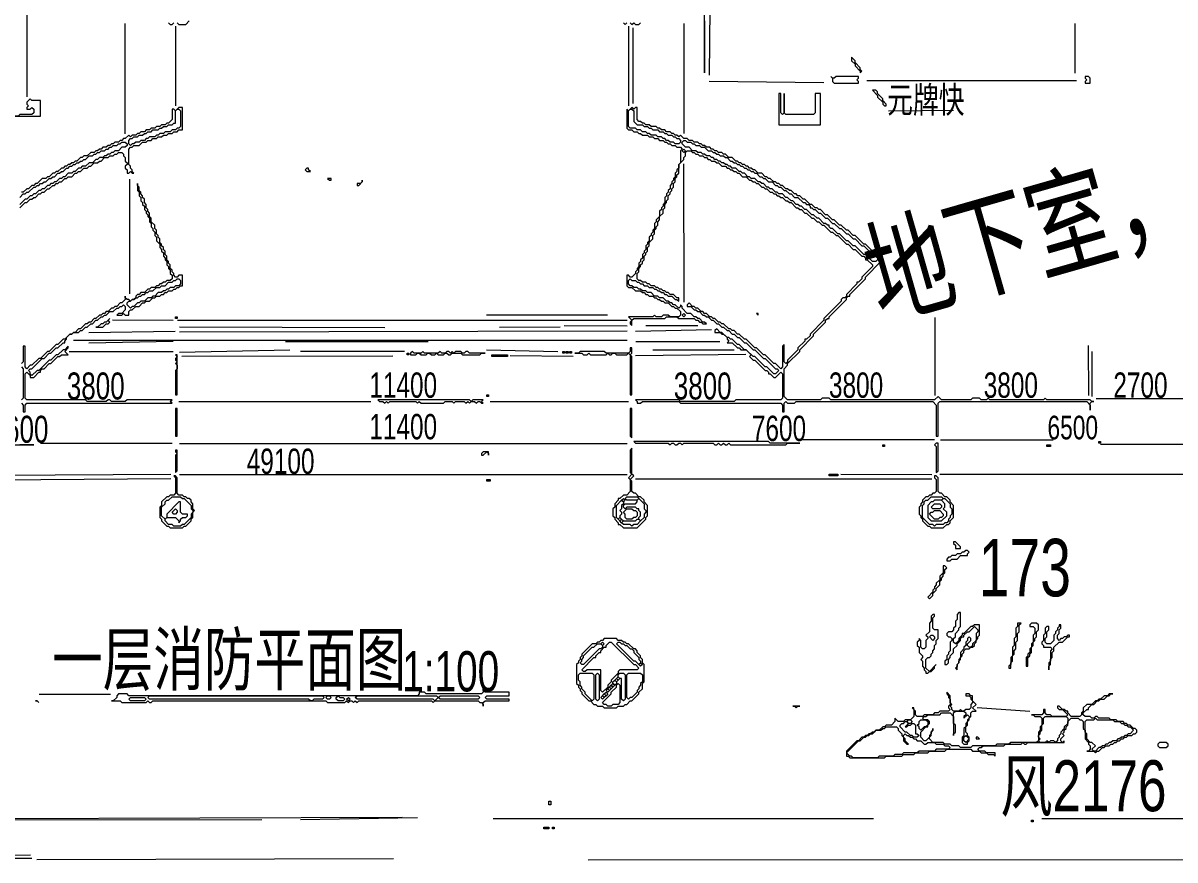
# Model space of a CAD drawing. Extents: x 10 to 1972, y 10 to 1392.
# Drawn here: x 749 to 1415, y 14 to 498 of the extents above; entities that cross this region are included whole.
import ezdxf

# ---------------------------------------------------------------- set-up
doc = ezdxf.new("R2010")
doc.units = 0
for name, color, linetype, lineweight in [('OCR_TEXT', 6, 'Continuous', 0), ('TRACE_CURVE', 6, 'Continuous', 0), ('TRACE_STRAIGHT', 5, 'Continuous', 0), ('TRACE_TEXT_SYMBOL', 6, 'Continuous', 0)]:
    doc.layers.add(name, color=color, linetype=linetype, lineweight=lineweight)
doc.styles.add('wqy-unicode', font='wqy-unicode.lff')

msp = doc.modelspace()

# ---------------------------------------------------------------- linework, layer by layer
at = {"layer": 'TRACE_CURVE', "color": 6}
for points in [[(839, 449), (837, 447), (836, 448), (835, 448), (835, 442), (833, 440), (832, 440), (831, 439), (829, 439), (828, 438), (826, 438), (825, 437), (823, 437), (822, 436), (820, 436), (819, 435), (817, 435), (816, 434), (815, 434), (814, 433), (812, 433), (811, 432), (810, 433), (808, 431), (807, 431), (806, 430), (805, 430), (804, 429), (802, 429), (801, 428), (800, 428), (799, 427), (798, 427), (797, 426), (795, 426), (794, 425), (793, 425), (792, 424), (791, 424), (790, 423), (788, 423), (786, 421), (784, 421), (783, 420), (782, 420), (780, 418), (779, 418), (778, 417), (777, 417), (776, 416), (775, 416), (774, 415), (773, 415), (772, 414), (771, 414), (769, 412), (768, 412), (767, 411), (766, 411), (764, 409), (763, 409), (762, 408), (760, 408), (757, 405)], [(811, 426), (812, 426), (813, 427), (816, 427), (818, 429), (820, 429), (821, 430), (823, 430), (824, 431), (826, 431), (827, 432), (829, 432), (830, 433), (832, 433), (833, 434), (835, 434), (836, 435), (838, 435), (839, 436), (841, 436), (841, 449), (839, 449)], [(1101, 449), (1099, 447), (1098, 448), (1098, 437), (1099, 436), (1101, 436), (1102, 435), (1104, 435), (1105, 434), (1106, 434), (1107, 433), (1110, 433), (1111, 432), (1113, 432), (1114, 431), (1116, 431), (1117, 430), (1119, 430), (1120, 429), (1121, 429), (1122, 428), (1123, 428), (1124, 427), (1126, 427), (1127, 426), (1129, 426), (1130, 425), (1129, 424), (1129, 417), (1128, 416), (1128, 414), (1127, 413), (1127, 412), (1126, 411), (1126, 409), (1125, 408), (1125, 407), (1124, 406), (1124, 405), (1123, 404), (1123, 402), (1122, 401), (1122, 400), (1121, 399), (1121, 398), (1120, 397), (1120, 394), (1119, 393), (1119, 392), (1118, 391), (1118, 390), (1117, 389), (1117, 386), (1115, 384), (1115, 383), (1114, 382), (1114, 379), (1113, 378), (1113, 377), (1112, 376), (1112, 375), (1111, 374), (1111, 372), (1110, 371)], [(1126, 433), (1125, 434), (1124, 434), (1123, 435), (1121, 435), (1120, 436), (1118, 436), (1117, 437), (1116, 437), (1115, 438), (1112, 438), (1111, 439), (1109, 439), (1108, 440), (1107, 440), (1106, 441), (1105, 441), (1104, 442), (1104, 449), (1103, 449), (1102, 448), (1101, 449)], [(1208, 391), (1207, 391), (1205, 393), (1204, 393), (1201, 396), (1200, 396), (1198, 398), (1197, 398), (1196, 399), (1195, 399), (1193, 401), (1192, 401), (1191, 402), (1190, 402), (1188, 404), (1187, 404), (1186, 405), (1185, 405), (1184, 406), (1183, 406), (1181, 408), (1180, 408), (1179, 409), (1178, 409), (1176, 411), (1174, 411), (1172, 413), (1171, 413), (1170, 414), (1169, 414), (1168, 415), (1167, 415), (1166, 416), (1165, 416), (1164, 417), (1163, 417), (1162, 418), (1161, 418), (1159, 420), (1157, 420), (1155, 422), (1154, 422), (1153, 423), (1151, 423), (1150, 424), (1149, 424), (1148, 425), (1147, 425), (1146, 426), (1144, 426), (1143, 427), (1142, 427), (1141, 428), (1140, 428), (1139, 429), (1137, 429), (1136, 430), (1134, 430), (1133, 431), (1131, 431), (1129, 433), (1128, 432), (1127, 433), (1126, 433)], [(805, 428), (806, 429), (808, 429), (809, 428), (809, 427), (808, 426), (806, 426), (804, 424), (802, 424), (801, 423), (800, 423), (799, 422), (798, 422), (797, 421), (796, 421), (795, 420), (793, 420), (792, 419), (791, 419), (789, 417), (787, 417), (785, 415), (783, 415), (782, 414), (781, 414), (779, 412), (778, 412), (777, 411), (775, 411), (773, 409), (772, 409), (771, 408), (770, 408), (768, 406), (767, 406), (766, 405), (765, 405), (764, 404), (763, 404), (761, 402), (760, 402), (759, 401), (758, 401), (756, 399), (755, 399), (754, 398), (753, 398), (751, 396), (750, 396), (747, 393)], [(770, 411), (771, 412), (772, 412), (774, 414), (775, 414), (776, 415), (777, 415), (778, 416), (779, 416), (780, 417), (781, 417), (782, 418), (783, 418), (784, 419), (785, 419), (787, 421), (789, 421), (790, 422), (791, 422), (792, 423), (793, 423), (794, 424), (796, 424), (797, 425), (798, 425), (799, 426), (800, 426), (801, 427), (803, 427), (804, 428), (805, 428)], [(1130, 429), (1131, 430), (1132, 430), (1133, 429), (1135, 429), (1136, 428), (1137, 428), (1138, 427), (1140, 427), (1141, 426), (1143, 426), (1145, 424), (1147, 424), (1148, 423), (1149, 423), (1150, 422), (1151, 422), (1152, 421), (1154, 421), (1155, 420), (1156, 420), (1158, 418), (1159, 418), (1160, 417), (1161, 417), (1162, 416), (1163, 416), (1164, 415), (1165, 415), (1166, 414), (1167, 414), (1168, 413), (1169, 413), (1170, 412), (1171, 412), (1172, 411), (1173, 411), (1175, 409), (1176, 409), (1177, 408), (1178, 408), (1180, 406), (1182, 406), (1184, 404), (1185, 404), (1186, 403), (1187, 403), (1189, 401), (1190, 401), (1192, 399), (1193, 399), (1195, 397), (1197, 397), (1200, 394), (1201, 394), (1202, 393), (1203, 393), (1204, 392), (1204, 391), (1205, 391), (1206, 390), (1207, 390), (1209, 388), (1210, 388)], [(1168, 409), (1166, 411), (1165, 411), (1164, 412), (1163, 412), (1161, 414), (1159, 414), (1158, 415), (1157, 415), (1156, 416), (1155, 416), (1154, 417), (1153, 417), (1152, 418), (1151, 418), (1150, 419), (1149, 419), (1148, 420), (1147, 420), (1146, 421), (1144, 421), (1143, 422), (1142, 422), (1141, 423), (1139, 423), (1138, 424), (1136, 424), (1134, 426), (1132, 426), (1130, 428), (1130, 429)], [(747, 391), (750, 394), (751, 394), (753, 396), (754, 396), (755, 397), (756, 397), (758, 399), (759, 399), (760, 400), (761, 400), (763, 402), (764, 402), (766, 404), (767, 404), (768, 405), (769, 405), (770, 406), (771, 406), (773, 408), (774, 408), (775, 409), (777, 409), (779, 411), (780, 411), (781, 412), (782, 412), (784, 414), (786, 414), (787, 415), (788, 415), (790, 417), (792, 417), (793, 418), (794, 418), (796, 420), (798, 420), (799, 421), (801, 421), (802, 422), (803, 422), (804, 423), (806, 423), (807, 422), (807, 421), (808, 420), (808, 418), (809, 417), (809, 416), (808, 415), (808, 414), (809, 413), (809, 411), (810, 411), (811, 412), (812, 411), (813, 411), (812, 412), (812, 413), (811, 414), (811, 415), (810, 416), (810, 425), (811, 426)], [(1125, 405), (1126, 406), (1126, 408), (1127, 409), (1127, 410), (1128, 411), (1128, 416), (1131, 419), (1131, 420), (1132, 421), (1132, 423), (1133, 424), (1135, 424), (1136, 423), (1137, 423), (1138, 422), (1139, 422), (1140, 421), (1142, 421), (1143, 420), (1144, 420), (1145, 419), (1146, 419), (1147, 418), (1149, 418), (1150, 417), (1151, 417), (1153, 415), (1155, 415), (1156, 414), (1157, 414), (1158, 413), (1159, 413), (1160, 412), (1161, 412), (1162, 411), (1163, 411), (1165, 409), (1167, 409), (1169, 407), (1170, 407), (1171, 406), (1172, 406), (1173, 405), (1174, 405), (1176, 403), (1177, 403), (1178, 402), (1179, 402), (1181, 400), (1182, 400), (1183, 399), (1184, 399), (1185, 398), (1186, 398), (1187, 397), (1188, 397), (1190, 395), (1191, 395), (1192, 394), (1193, 394), (1196, 391), (1197, 391), (1198, 390)], [(747, 397), (749, 399), (750, 399), (751, 400), (752, 400), (755, 403), (756, 403), (757, 404), (758, 404), (759, 405), (760, 405), (761, 406), (762, 406), (764, 408), (765, 408), (766, 409), (767, 409), (769, 411), (770, 411)], [(1210, 388), (1213, 385), (1214, 385), (1217, 382), (1218, 382), (1221, 379), (1222, 379), (1225, 376), (1226, 376), (1229, 373), (1230, 373), (1234, 369), (1235, 369), (1240, 364), (1241, 364), (1243, 362), (1243, 361), (1242, 360), (1240, 360), (1236, 364), (1235, 364), (1230, 369), (1229, 369), (1226, 372), (1225, 372), (1221, 376), (1220, 376), (1217, 379), (1216, 379), (1215, 380), (1215, 381), (1214, 381), (1213, 382), (1212, 382), (1209, 385), (1208, 385), (1206, 387), (1205, 387), (1202, 390), (1201, 390), (1199, 392), (1198, 392), (1197, 393), (1196, 393), (1194, 395), (1193, 395), (1191, 397), (1190, 397), (1188, 399), (1186, 399), (1185, 400), (1184, 400), (1182, 402), (1181, 402), (1180, 403), (1179, 403), (1177, 405), (1176, 405), (1175, 406), (1174, 406), (1172, 408), (1170, 408), (1169, 409), (1168, 409)], [(757, 405), (756, 405), (755, 404), (754, 404), (752, 402), (751, 402), (749, 400), (748, 400)], [(832, 361), (832, 363), (831, 364), (831, 366), (830, 367), (830, 368), (829, 369), (829, 370), (828, 371), (828, 373), (827, 374), (827, 375), (826, 376), (826, 378), (825, 379), (825, 381), (823, 383), (823, 385), (822, 386), (822, 388), (821, 389), (821, 390), (820, 391), (820, 393), (819, 394), (819, 396), (818, 397), (818, 398), (817, 399), (817, 400), (816, 401), (816, 403), (815, 404), (815, 405), (815, 401), (816, 400), (816, 398), (817, 397), (817, 395), (818, 394), (818, 393), (819, 392), (819, 390), (820, 389), (820, 388), (821, 387), (821, 386), (822, 385), (822, 383), (823, 382), (823, 380), (824, 379), (824, 378), (825, 377), (825, 375), (826, 374), (826, 372), (828, 370), (828, 368), (829, 367), (829, 366), (830, 365), (830, 363), (831, 362)], [(1124, 340), (1126, 338), (1127, 338), (1128, 337), (1128, 339), (1127, 339), (1125, 341), (1123, 341), (1122, 342), (1121, 342), (1120, 343), (1119, 343), (1118, 344), (1117, 344), (1116, 345), (1115, 345), (1114, 346), (1112, 346), (1111, 347), (1110, 347), (1109, 348), (1107, 348), (1106, 349), (1105, 349), (1104, 350), (1104, 353), (1105, 354), (1105, 356), (1106, 357), (1106, 358), (1107, 359), (1107, 360), (1108, 361), (1108, 363), (1109, 364), (1109, 365), (1110, 366), (1110, 368), (1111, 369), (1111, 371), (1113, 373), (1113, 375), (1114, 376), (1114, 378), (1115, 379), (1115, 380), (1116, 381), (1116, 383), (1117, 384), (1117, 386), (1119, 388), (1119, 390), (1120, 391), (1120, 393), (1121, 394), (1121, 395), (1122, 396), (1122, 398), (1123, 399), (1123, 400), (1124, 401), (1124, 402), (1125, 403), (1125, 405)], [(1198, 390), (1199, 390), (1201, 388), (1202, 388), (1205, 385), (1206, 385), (1208, 383), (1209, 383), (1211, 381), (1212, 381), (1216, 377), (1217, 377), (1219, 375), (1220, 375), (1225, 370), (1226, 370), (1229, 367), (1230, 367), (1234, 363), (1235, 363), (1236, 362), (1236, 361), (1237, 361), (1240, 358), (1240, 357), (1234, 351), (1234, 350), (1232, 348), (1231, 348), (1231, 347), (1225, 341), (1225, 340), (1224, 339), (1223, 339), (1222, 338), (1222, 337), (1212, 327), (1212, 326), (1204, 318), (1204, 317), (1202, 315), (1201, 315), (1201, 314), (1197, 310), (1197, 309), (1191, 303), (1191, 302), (1190, 301), (1189, 302), (1189, 312), (1188, 311), (1188, 299), (1187, 298), (1184, 301), (1183, 301), (1178, 306), (1177, 306), (1173, 310), (1172, 310), (1167, 315), (1166, 315), (1163, 318), (1162, 318), (1160, 320)], [(1366, 277), (1366, 274), (1366, 278), (1367, 279), (1368, 279), (1367, 279), (1366, 280), (1341, 280), (1340, 281), (1339, 280), (1308, 280), (1307, 281), (1306, 280), (1303, 280), (1302, 281), (1298, 281), (1297, 280), (1280, 280), (1278, 282), (1276, 280), (1216, 280), (1215, 281), (1211, 281), (1210, 280), (1191, 280), (1189, 282), (1189, 298), (1191, 300), (1191, 301), (1198, 308), (1198, 309), (1206, 317), (1206, 318), (1213, 325), (1213, 326), (1214, 327), (1215, 327), (1215, 328), (1225, 338), (1225, 339), (1226, 340), (1227, 340), (1227, 341), (1236, 350), (1236, 351), (1245, 360), (1245, 362), (1241, 366), (1240, 366), (1236, 370), (1235, 370), (1230, 375), (1229, 375), (1226, 378), (1225, 378), (1222, 381), (1221, 381), (1218, 384), (1217, 384), (1214, 387), (1213, 387), (1210, 390), (1209, 390), (1208, 391)], [(1110, 371), (1110, 370), (1109, 369), (1109, 367), (1108, 366), (1108, 365), (1107, 364), (1107, 362), (1106, 361), (1106, 360), (1105, 359), (1105, 357), (1104, 356), (1104, 355), (1103, 354), (1103, 353), (1101, 351), (1100, 351), (1099, 352), (1098, 352), (1098, 346), (1099, 345), (1101, 345), (1103, 343), (1106, 343), (1107, 342), (1108, 342), (1109, 341), (1110, 341), (1111, 340), (1113, 340), (1114, 339), (1115, 339), (1116, 338), (1117, 338), (1118, 337), (1119, 337), (1120, 336), (1122, 336), (1124, 334), (1125, 334), (1126, 333), (1127, 333), (1129, 331), (1129, 329), (1128, 328), (1123, 328), (1122, 329), (1119, 329), (1118, 328), (1115, 328), (1114, 329), (1113, 328), (1099, 328), (1101, 326), (1100, 325), (1100, 324), (1101, 323), (1101, 326), (1102, 327), (1120, 327), (1121, 328), (1127, 328), (1128, 327)], [(831, 362), (831, 361), (832, 360), (832, 358), (833, 357), (833, 356), (834, 355), (834, 353), (835, 352), (835, 350), (834, 349), (832, 349), (831, 348), (830, 348), (829, 347), (828, 347), (827, 346), (826, 346), (825, 345), (823, 345), (822, 344), (821, 344), (819, 342), (817, 342), (816, 341), (815, 341), (814, 340), (814, 339), (813, 338), (812, 338), (811, 337), (810, 338), (809, 338), (808, 339), (808, 340), (808, 338), (806, 336), (805, 336), (803, 334), (802, 334), (801, 333), (800, 333), (798, 331), (797, 331), (796, 330), (795, 330), (794, 329), (793, 329), (791, 327), (790, 327), (788, 325), (787, 325), (786, 324), (785, 324), (782, 321), (781, 321), (779, 319), (778, 319), (777, 318), (776, 318), (773, 315), (772, 315), (769, 312), (768, 312)], [(785, 322), (786, 322), (788, 324), (789, 324), (791, 326), (792, 326), (794, 328), (795, 328), (796, 329), (797, 329), (799, 331), (801, 331), (803, 333), (804, 333), (805, 334), (806, 334), (807, 335), (808, 334), (808, 332), (806, 330), (804, 330), (803, 329), (806, 329), (807, 330), (808, 329), (810, 329), (810, 331), (811, 332), (812, 332), (814, 334), (816, 334), (818, 336), (819, 336), (820, 337), (822, 337), (824, 339), (825, 339), (826, 340), (828, 340), (829, 341), (830, 341), (831, 342), (832, 342), (833, 343), (835, 343), (836, 344), (837, 344), (838, 345), (839, 345), (840, 346), (841, 346), (841, 352), (839, 352), (838, 351), (837, 351), (836, 352), (836, 353), (835, 354), (835, 355), (834, 356), (834, 358), (833, 359), (833, 360), (832, 361)], [(1128, 327), (1137, 327), (1138, 326), (1139, 326), (1140, 325), (1141, 325), (1142, 324), (1144, 324), (1143, 325), (1142, 325), (1140, 327), (1139, 327), (1138, 328), (1137, 328), (1135, 330), (1133, 330), (1130, 333), (1130, 334), (1129, 335), (1129, 334), (1128, 333), (1126, 335), (1125, 335), (1124, 336), (1123, 336), (1122, 337), (1121, 337), (1119, 339), (1117, 339), (1116, 340), (1114, 340), (1112, 342), (1110, 342), (1109, 343), (1107, 343), (1106, 344), (1105, 344), (1104, 345), (1102, 345), (1101, 346), (1100, 346), (1099, 347), (1099, 349), (1100, 350), (1101, 349), (1103, 349), (1104, 348), (1105, 348), (1106, 347), (1107, 347), (1108, 346), (1110, 346), (1111, 345), (1113, 345), (1114, 344), (1115, 344), (1116, 343), (1117, 343), (1118, 342), (1119, 342), (1120, 341), (1121, 341), (1122, 340), (1124, 340)], [(1160, 320), (1159, 320), (1158, 321), (1157, 321), (1154, 324), (1153, 324), (1152, 325), (1151, 325), (1149, 327), (1148, 327), (1147, 328), (1146, 328), (1144, 330), (1143, 330), (1142, 331), (1141, 331), (1139, 333), (1138, 333), (1137, 334), (1136, 334), (1134, 336), (1133, 335), (1133, 334), (1135, 334), (1137, 332), (1138, 332), (1139, 331), (1140, 331), (1142, 329), (1143, 329), (1144, 328), (1145, 328), (1147, 326), (1148, 326), (1150, 324), (1151, 324), (1153, 322), (1154, 322), (1156, 320), (1157, 320), (1159, 318), (1160, 318), (1162, 316), (1163, 316), (1166, 313), (1167, 313), (1171, 309), (1172, 309), (1177, 304), (1178, 304), (1184, 298), (1185, 298), (1186, 297), (1184, 295), (1183, 295), (1179, 299), (1178, 299), (1172, 305), (1171, 305), (1167, 309), (1166, 309), (1163, 312), (1162, 312), (1159, 315)], [(835, 278), (834, 279), (835, 280), (809, 280), (808, 279), (800, 279), (799, 280), (798, 280), (797, 279), (786, 279), (785, 280), (751, 280), (750, 281), (750, 295), (751, 296), (753, 294), (753, 293), (755, 293), (758, 296), (759, 296), (759, 297), (760, 298), (761, 298), (764, 301), (765, 301), (769, 305), (770, 305), (771, 306), (775, 306), (773, 308), (775, 310), (775, 311), (773, 309), (772, 309), (769, 306), (768, 306), (765, 303), (764, 303), (758, 297), (757, 297), (754, 294), (753, 295), (753, 296), (752, 297), (753, 298), (754, 298), (760, 304), (761, 304), (764, 307), (765, 307), (768, 310), (769, 310), (772, 313), (773, 313), (773, 314), (774, 315), (774, 316), (776, 318), (777, 318), (778, 319), (781, 319), (782, 320), (783, 320), (785, 322)], [(1159, 315), (1158, 315), (1157, 316), (1156, 316), (1153, 319), (1152, 319), (1150, 321), (1149, 320), (1149, 319), (1152, 319), (1153, 318), (1154, 318), (1156, 316), (1156, 315), (1157, 314), (1156, 313), (1159, 313), (1162, 310), (1163, 310), (1164, 309), (1167, 309), (1170, 306), (1169, 305), (1171, 303), (1172, 303), (1178, 297), (1179, 297), (1180, 296), (1180, 295), (1181, 295), (1183, 293), (1184, 293), (1187, 296), (1188, 295), (1188, 281), (1187, 280), (1161, 280), (1160, 279), (1129, 279), (1128, 280), (1103, 280), (1104, 279), (1104, 278), (1106, 278), (1107, 279), (1128, 279), (1129, 278), (1187, 278), (1188, 277), (1188, 273), (1189, 273), (1189, 278), (1190, 279), (1191, 278), (1195, 278), (1196, 279), (1275, 279), (1277, 277), (1277, 259), (1278, 259), (1278, 278), (1279, 279), (1364, 279), (1366, 277)], [(768, 312), (764, 308), (763, 308), (759, 304), (758, 304), (754, 300), (753, 300), (751, 298), (750, 299), (750, 311), (749, 311), (749, 302), (748, 301)], [(748, 299), (749, 298), (749, 281), (748, 280)], [(748, 278), (749, 277), (749, 273), (750, 273), (750, 277), (751, 278), (835, 278)], [(663, 254), (755, 254), (747, 254)]]:
    msp.add_lwpolyline(points, dxfattribs=at)
for points in [[(837, 447), (838, 448), (839, 448), (840, 447), (840, 438), (839, 437), (838, 437), (837, 436), (835, 436), (834, 435), (831, 435), (830, 434), (828, 434), (827, 433), (826, 433), (825, 432), (822, 432), (821, 431), (820, 431), (819, 430), (817, 430), (816, 429), (814, 429), (813, 428), (812, 428), (811, 427), (810, 428), (810, 430), (811, 431), (812, 431), (813, 432), (815, 432), (816, 433), (818, 433), (819, 434), (820, 434), (821, 435), (823, 435), (824, 436), (827, 436), (828, 437), (829, 437), (830, 438), (832, 438), (833, 439), (835, 439), (836, 440), (837, 440)], [(1099, 447), (1100, 448), (1101, 448), (1102, 447), (1102, 441), (1104, 439), (1107, 439), (1108, 438), (1110, 438), (1111, 437), (1112, 437), (1113, 436), (1116, 436), (1117, 435), (1119, 435), (1120, 434), (1121, 434), (1122, 433), (1124, 433), (1125, 432), (1126, 432), (1127, 431), (1128, 431), (1129, 430), (1129, 429), (1128, 428), (1126, 428), (1125, 429), (1123, 429), (1122, 430), (1121, 430), (1120, 431), (1119, 431), (1118, 432), (1116, 432), (1115, 433), (1112, 433), (1111, 434), (1110, 434), (1109, 435), (1107, 435), (1106, 436), (1104, 436), (1103, 437), (1100, 437), (1099, 438)], [(1130, 424), (1131, 425), (1132, 424), (1131, 423)], [(837, 349), (838, 350), (839, 350), (840, 349), (840, 347), (839, 346), (837, 346), (836, 345), (834, 345), (833, 344), (832, 344), (831, 343), (830, 343), (829, 342), (827, 342), (825, 340), (824, 340), (823, 339), (821, 339), (819, 337), (817, 337), (816, 336), (815, 336), (813, 334), (812, 334), (811, 333), (809, 335), (809, 336), (810, 337), (811, 337), (812, 338), (813, 338), (814, 339), (815, 339), (816, 340), (817, 340), (818, 341), (819, 341), (820, 342), (821, 342), (822, 343), (824, 343), (826, 345), (828, 345), (829, 346), (831, 346), (833, 348), (835, 348), (836, 349)], [(1130, 329), (1131, 330), (1132, 329), (1131, 328)]]:
    msp.add_lwpolyline(points, close=True, dxfattribs=at)
at = {"layer": 'TRACE_STRAIGHT', "color": 5}
for p, q in [((751.18, 455.12), (751.24, 597.63)), ((1145.82, 467.61), (1146.23, 506.39)), ((807.85, 433.87), (807.86, 497.62)), ((837, 496), (837, 450)), ((1099, 496), (1099, 450)), ((1101.7, 451.38), (1101.7, 495.12)), ((1130.9, 497.62), (1130.9, 433.88)), ((1357.02, 497.63), (1357.07, 468.87)), ((1145.56, 464.28), (1211.85, 463.41)), ((1236.87, 464.63), (1358.12, 464.6)), ((1249.35, 447.04), (1286.86, 447.53)), ((1130.77, 416.38), (1130.94, 336.38)), ((810.6, 341.37), (810.63, 407.62)), ((1016.87, 329.12), (1086.88, 329.18)), ((1276.05, 327.63), (1276.12, 282.62)), ((800.62, 326.28), (835.62, 326.09)), ((838.12, 326.11), (1098.12, 326.12)), ((839.38, 322.12), (958.13, 321.9)), ((839.38, 319.33), (1098.13, 319.84)), ((1024.37, 322.06), (1059.38, 322.3)), ((1061.87, 323.01), (1098.13, 322.83)), ((1103.11, 319.68), (1146.89, 320.61)), ((1109, 323), (1139, 323)), ((778.12, 314.44), (1098.12, 314.46)), ((786.86, 319.03), (836.88, 319.66)), ((786.89, 312.94), (835.68, 313.96)), ((900.62, 313.71), (983.12, 313.65)), ((1103.13, 313.77), (1151.88, 313.78)), ((775.62, 307.92), (835.62, 307.98)), ((839.38, 307.61), (903.15, 308.9)), ((909.38, 308.09), (969.38, 308.13)), ((1016.85, 308.85), (1058.13, 308.02)), ((1113, 309), (1160, 309)), ((1364.79, 311.38), (1364.93, 282.62)), ((1367, 308), (1367, 282)), ((840.62, 305.35), (962.69, 305.48)), ((1030.62, 305.56), (1066.89, 305.3)), ((1103.12, 305.69), (1166.88, 306.32)), ((1369.37, 280.83), (1425.63, 280.82)), ((839, 279), (924, 279)), ((897, 279), (950, 279)), ((1019, 279), (1099, 279)), ((759, 255), (835, 255)), ((839.37, 254.8), (1098.12, 254.79)), ((1199, 257), (1276, 257)), ((1279.37, 256.84), (1344.64, 256.87)), ((1371.87, 254.34), (1425.63, 254.35)), ((663.12, 236.27), (834.38, 236.98)), ((663.13, 233.3), (834.38, 234.62)), ((839.37, 236.79), (1098.12, 236.87)), ((1103.12, 234.34), (1274.38, 234.35)), ((1221.87, 237), (1274.38, 236.79)), ((1279, 237), (1427, 237)), ((758.12, 109.88), (799.38, 109.88)), ((1300.68, 102.19), (1330.98, 100.11)), ((129.38, 36.41), (886.88, 37.49)), ((465.61, 37.21), (968.12, 38.75)), ((909.4, 37.5), (976.92, 38.66)), ((1020.63, 38.09), (1240.63, 38.11)), ((1338, 38), (1732, 38)), ((610.61, 14.83), (753.13, 17.04)), ((712, 15), (754, 15)), ((756.87, 14.3), (963.12, 14.85)), ((1075.62, 14.06), (1816.88, 14.66))]:
    msp.add_line(p, q, dxfattribs=at)
at = {"layer": 'TRACE_TEXT_SYMBOL', "color": 6}
for points in [[(1143, 499), (1143, 469), (1143, 506)], [(833, 498), (834, 497), (835, 497), (836, 498)], [(838, 498), (839, 497), (843, 497), (845, 499)], [(1096, 498), (1097, 497), (1098, 498)], [(1100, 498), (1101, 497), (1102, 498), (1103, 497), (1105, 497), (1106, 498)], [(1290, 157), (1289, 156), (1289, 153), (1288, 152), (1288, 149), (1287, 148), (1287, 147), (1286, 146), (1284, 146), (1283, 145), (1283, 144), (1284, 143), (1285, 143), (1286, 142), (1286, 141), (1285, 140), (1285, 135), (1284, 134), (1284, 133), (1283, 132), (1283, 130), (1282, 129), (1282, 127), (1283, 127), (1284, 128), (1284, 130), (1285, 131), (1285, 132), (1287, 134), (1287, 136), (1289, 138), (1289, 139), (1291, 141), (1291, 142), (1292, 143), (1293, 143), (1293, 144), (1295, 146), (1296, 146), (1299, 149), (1301, 147), (1301, 146), (1300, 145), (1300, 141), (1298, 139), (1298, 138), (1297, 137), (1296, 137), (1295, 138), (1295, 139), (1297, 141), (1297, 142), (1296, 143), (1295, 142), (1295, 141), (1294, 140), (1294, 138), (1293, 137), (1293, 136), (1291, 134), (1291, 131), (1290, 130), (1290, 128), (1289, 127)], [(1289, 127), (1289, 126), (1288, 125), (1289, 124), (1289, 127), (1290, 128), (1290, 129), (1291, 130), (1291, 131), (1292, 132), (1292, 133), (1293, 134), (1293, 135), (1294, 136), (1296, 136), (1297, 137), (1298, 137), (1299, 138), (1299, 139), (1300, 140), (1300, 141), (1301, 142), (1301, 143), (1302, 144), (1302, 150), (1299, 150), (1298, 149), (1297, 149), (1293, 145), (1292, 145), (1292, 144), (1290, 142), (1290, 141), (1288, 139), (1287, 140), (1287, 142), (1288, 143), (1288, 145), (1290, 147), (1290, 148), (1291, 149), (1291, 157), (1290, 157)], [(1283, 111), (1283, 110), (1284, 109), (1284, 108), (1285, 107), (1285, 104), (1284, 103), (1284, 102), (1285, 101), (1284, 100), (1279, 100), (1278, 99), (1276, 99), (1275, 98), (1270, 98), (1269, 97), (1266, 97), (1265, 98), (1265, 100), (1264, 101), (1264, 102), (1263, 102), (1264, 101), (1264, 97), (1262, 95), (1259, 95), (1258, 94), (1255, 94), (1253, 96), (1253, 94), (1251, 92), (1248, 92), (1247, 91), (1246, 91), (1244, 89), (1242, 89), (1241, 88), (1240, 88), (1239, 87), (1238, 87), (1237, 86), (1236, 86), (1235, 85), (1234, 85), (1232, 83), (1231, 83), (1225, 77), (1225, 74), (1226, 74), (1227, 73), (1247, 73), (1248, 74), (1257, 74), (1258, 75), (1264, 75), (1265, 76), (1272, 76), (1273, 77), (1282, 77), (1283, 78), (1297, 78), (1298, 77), (1302, 77), (1303, 76)], [(1279, 98), (1280, 99), (1285, 99), (1287, 97), (1287, 86), (1287, 87), (1288, 88), (1288, 92), (1287, 93), (1287, 99), (1288, 100), (1293, 100), (1294, 99), (1294, 98), (1293, 97), (1293, 96), (1295, 98), (1296, 97), (1296, 96), (1295, 95), (1295, 94), (1294, 93), (1294, 91), (1293, 90), (1293, 86), (1292, 85), (1292, 82), (1293, 81), (1295, 81), (1295, 82), (1296, 83), (1296, 85), (1295, 86), (1295, 87), (1294, 88), (1294, 91), (1295, 92), (1295, 94), (1296, 95), (1296, 96), (1297, 97), (1297, 99), (1298, 100), (1300, 100), (1298, 102), (1300, 104), (1298, 106), (1298, 109), (1297, 109), (1296, 110), (1294, 110), (1294, 109), (1296, 109), (1297, 108), (1297, 107), (1298, 106), (1298, 105), (1297, 104), (1297, 102), (1296, 101), (1294, 101), (1293, 100), (1292, 100), (1291, 101)], [(1291, 101), (1290, 100), (1287, 100), (1286, 101), (1286, 102), (1285, 103), (1286, 104), (1285, 105), (1285, 109), (1283, 111)], [(1386, 85), (1387, 85), (1388, 86), (1390, 86), (1391, 87), (1392, 87), (1393, 88), (1393, 89), (1392, 90), (1391, 90), (1389, 92), (1388, 92), (1387, 93), (1386, 93), (1385, 94), (1382, 94), (1381, 95), (1378, 95), (1377, 96), (1371, 96), (1370, 97), (1369, 97), (1368, 96), (1367, 96), (1366, 97), (1363, 97), (1362, 98), (1362, 99), (1364, 101), (1365, 101), (1365, 102), (1367, 104), (1368, 104), (1370, 106), (1371, 106), (1372, 107), (1374, 107), (1376, 109), (1377, 109), (1378, 110), (1379, 110), (1377, 110), (1376, 109), (1374, 109), (1372, 107), (1371, 107), (1370, 106), (1369, 106), (1367, 104), (1364, 104), (1362, 102), (1362, 100), (1361, 99), (1361, 98), (1360, 97), (1355, 97), (1353, 99), (1353, 100), (1352, 100), (1351, 101), (1350, 101), (1348, 103), (1347, 103), (1347, 102)], [(1347, 102), (1348, 101), (1350, 101), (1353, 98), (1352, 97), (1344, 97), (1343, 98), (1341, 98), (1340, 99), (1340, 101), (1339, 101), (1339, 99), (1338, 98), (1332, 98), (1333, 98), (1334, 97), (1337, 97), (1338, 96), (1338, 92), (1337, 91), (1337, 89), (1336, 88), (1336, 83), (1335, 82), (1320, 82), (1319, 81), (1312, 81), (1311, 80), (1298, 80), (1297, 79), (1291, 79), (1290, 80), (1286, 80), (1285, 81), (1282, 81), (1281, 82), (1275, 82), (1273, 84), (1273, 85), (1274, 86), (1274, 88), (1275, 89), (1275, 90), (1275, 89), (1274, 88), (1274, 87), (1273, 86), (1273, 85), (1271, 83), (1270, 83), (1268, 85), (1268, 88), (1271, 91), (1272, 91), (1272, 92), (1273, 93), (1273, 94), (1272, 95), (1270, 95), (1269, 96), (1270, 97), (1271, 97), (1272, 98), (1279, 98)], [(1303, 76), (1306, 76), (1307, 75), (1310, 75), (1311, 74), (1311, 76), (1306, 76), (1305, 77), (1302, 77), (1301, 78), (1302, 79), (1303, 79), (1304, 80), (1316, 80), (1317, 81), (1326, 81), (1327, 82), (1328, 81), (1329, 81), (1330, 82), (1351, 82), (1351, 83), (1350, 82), (1349, 83), (1349, 84), (1351, 86), (1350, 87), (1351, 88), (1351, 89), (1352, 90), (1352, 91), (1353, 92), (1353, 94), (1355, 96), (1359, 96), (1360, 95), (1361, 95), (1362, 94), (1362, 90), (1363, 89), (1363, 84), (1365, 82), (1365, 81), (1366, 80), (1366, 78), (1365, 77), (1364, 77), (1368, 77), (1369, 76), (1370, 77), (1371, 77), (1373, 79), (1374, 79), (1375, 80), (1377, 80), (1378, 81), (1379, 81), (1380, 82), (1381, 82), (1382, 83), (1383, 83), (1384, 84), (1385, 84), (1386, 85)]]:
    msp.add_lwpolyline(points, dxfattribs=at)
for points in [[(1228, 478), (1228, 476), (1230, 474), (1230, 473), (1233, 470), (1233, 469), (1234, 470), (1233, 471), (1233, 472), (1230, 475), (1230, 476)], [(1216, 467), (1217, 466), (1217, 464), (1218, 463), (1232, 463), (1232, 464), (1231, 465), (1232, 466), (1232, 467), (1219, 467), (1218, 466), (1217, 466)], [(1363, 467), (1363, 466), (1364, 465), (1363, 464), (1363, 463), (1366, 463), (1366, 466), (1365, 467)], [(753, 454), (751, 452), (751, 451), (752, 450), (751, 449), (751, 448), (753, 448), (754, 449), (755, 448), (755, 446), (754, 445), (747, 445), (746, 444), (742, 444), (759, 444), (759, 453), (754, 453)], [(1186, 457), (1186, 439), (1210, 439), (1210, 457), (1207, 457), (1207, 446), (1206, 445), (1190, 445), (1189, 446), (1189, 457), (1189, 446), (1188, 445), (1187, 446), (1187, 457)], [(1240, 459), (1243, 456), (1243, 455), (1246, 452), (1246, 451), (1247, 450), (1248, 450), (1248, 451), (1246, 453), (1246, 454), (1243, 457), (1243, 458), (1242, 459)], [(913, 414), (912, 413), (913, 412), (915, 412), (914, 413), (914, 414)], [(925, 408), (926, 407), (927, 407), (927, 408)], [(945, 407), (945, 406), (944, 405), (942, 405), (942, 404), (943, 404), (945, 406)], [(799, 327), (797, 325), (796, 325), (795, 324), (794, 324), (792, 322), (791, 322), (795, 322), (797, 324), (798, 324), (799, 325), (798, 326)], [(837, 328), (838, 328), (838, 327), (837, 327)], [(1173, 330), (1174, 329), (1174, 330)], [(971, 307), (972, 307), (972, 306), (971, 306)], [(974, 308), (973, 307), (973, 306), (976, 306), (977, 307), (978, 307), (979, 306), (982, 306), (983, 307), (984, 307), (985, 306), (987, 306), (988, 307), (989, 306), (992, 306), (993, 307), (994, 307), (995, 306), (996, 306), (997, 307), (1002, 307), (1003, 306), (1013, 306), (1014, 307), (1016, 307), (1007, 307), (1006, 308), (1005, 308), (1004, 307), (1003, 307), (1002, 308), (999, 308), (998, 307), (997, 308), (996, 307), (995, 308), (994, 308), (993, 307), (991, 307), (990, 308), (989, 307), (981, 307), (980, 308), (979, 307), (975, 307)], [(1061, 308), (1062, 308), (1062, 307), (1061, 307)], [(1063, 308), (1064, 308), (1064, 307), (1063, 307)], [(1065, 308), (1066, 308), (1066, 307), (1065, 307)], [(1100, 310), (1100, 308), (1099, 307), (1086, 307), (1085, 308), (1071, 308), (1070, 307), (1068, 307), (1072, 307), (1073, 306), (1075, 306), (1076, 307), (1077, 306), (1086, 306), (1087, 307), (1088, 306), (1089, 306), (1090, 307), (1091, 307), (1092, 306), (1098, 306), (1099, 307), (1100, 306), (1100, 283), (1101, 283), (1101, 305), (1100, 306), (1101, 307), (1101, 310)], [(837, 306), (838, 305), (837, 304), (837, 303), (838, 302), (837, 301), (838, 300), (838, 298), (837, 297), (837, 283), (838, 283), (838, 306)], [(1020, 306), (1029, 306), (1029, 305), (1020, 305)], [(954, 280), (955, 279), (957, 279), (958, 278), (959, 279), (960, 278), (961, 279), (976, 279), (977, 278), (978, 279), (979, 278), (992, 278), (993, 279), (997, 279), (998, 278), (999, 279), (1004, 279), (1005, 278), (1006, 279), (1007, 278), (1008, 279), (1010, 279), (1011, 278), (1012, 279), (1013, 279), (1014, 278), (1015, 278), (1014, 279), (1015, 280), (1009, 280), (1008, 279), (1007, 280)], [(1017, 283), (1018, 283), (1018, 282), (1017, 282)], [(837, 275), (837, 259), (838, 259), (838, 275)], [(1100, 275), (1100, 259), (1101, 258), (1101, 275)], [(1102, 256), (1103, 255), (1122, 255), (1123, 254), (1124, 255), (1125, 255), (1126, 254), (1127, 254), (1128, 255), (1129, 255), (1130, 254), (1131, 255), (1148, 255), (1149, 254), (1150, 254), (1151, 255), (1152, 254), (1153, 254), (1154, 255), (1155, 254), (1156, 254), (1157, 255), (1158, 254), (1190, 254), (1191, 255), (1198, 255), (1181, 255), (1180, 256)], [(1246, 254), (1247, 254), (1247, 253), (1246, 253)], [(1277, 255), (1276, 254), (1277, 253), (1277, 238), (1278, 239), (1278, 255)], [(1341, 254), (1343, 254), (1343, 253), (1341, 253)], [(1371, 256), (1372, 256), (1372, 255), (1371, 255)], [(837, 251), (837, 250), (838, 249), (837, 248), (837, 238), (838, 239), (838, 251)], [(1015, 250), (1014, 249), (1014, 248), (1015, 248), (1017, 250), (1018, 249), (1018, 248), (1018, 250)], [(1101, 252), (1100, 251), (1100, 238), (1101, 237), (1099, 235), (1100, 234), (1100, 227), (1098, 225), (1096, 225), (1094, 223), (1093, 223), (1093, 222), (1091, 220), (1091, 218), (1090, 217), (1090, 213), (1091, 212), (1091, 211), (1093, 209), (1093, 208), (1094, 208), (1096, 206), (1104, 206), (1109, 211), (1109, 212), (1110, 213), (1110, 219), (1108, 221), (1108, 222), (1106, 224), (1105, 224), (1103, 226), (1102, 226), (1101, 227), (1101, 233), (1100, 234), (1102, 236), (1101, 237)], [(836, 236), (837, 235), (837, 226), (836, 225), (834, 225), (833, 224), (832, 224), (829, 221), (829, 219), (828, 218), (828, 212), (829, 211), (829, 210), (832, 207), (833, 207), (834, 206), (841, 206), (842, 207), (843, 207), (846, 210), (846, 211), (847, 212), (847, 215), (848, 216), (847, 217), (847, 220), (846, 221), (846, 222), (845, 223), (844, 223), (843, 224), (842, 224), (841, 225), (839, 225), (838, 226), (838, 235), (837, 236)], [(1017, 234), (1019, 234), (1019, 233), (1017, 233)], [(1215, 237), (1220, 237), (1220, 236), (1215, 236)], [(1276, 236), (1276, 235), (1277, 234), (1277, 227), (1276, 226), (1275, 226), (1274, 225), (1273, 225), (1272, 224), (1271, 224), (1269, 222), (1269, 221), (1268, 220), (1268, 219), (1267, 218), (1267, 214), (1268, 213), (1268, 212), (1269, 211), (1269, 210), (1272, 207), (1273, 207), (1274, 206), (1281, 206), (1283, 208), (1284, 208), (1285, 209), (1285, 210), (1287, 212), (1287, 219), (1285, 221), (1285, 222), (1283, 224), (1282, 224), (1280, 226), (1279, 226), (1278, 227), (1278, 235), (1277, 236)], [(835, 224), (840, 224), (841, 223), (842, 223), (846, 219), (846, 217), (847, 216), (847, 215), (846, 214), (846, 212), (842, 208), (841, 208), (840, 207), (836, 207), (835, 208), (833, 208), (831, 210), (831, 211), (832, 212), (837, 212), (839, 210), (839, 209), (840, 210), (840, 211), (841, 212), (843, 212), (844, 213), (844, 214), (841, 214), (840, 215), (840, 221), (839, 221), (832, 214), (832, 212), (831, 211), (829, 213), (829, 218), (831, 220), (831, 221), (832, 222), (833, 222)], [(1095, 222), (1096, 221), (1096, 220), (1095, 219), (1095, 217), (1094, 216), (1095, 215), (1095, 214), (1094, 213), (1094, 212), (1093, 211), (1092, 212), (1092, 219)], [(1095, 222), (1096, 223), (1097, 222), (1096, 221)], [(1104, 222), (1105, 223), (1108, 220), (1108, 217), (1109, 216), (1109, 215), (1108, 214), (1108, 212), (1106, 210), (1105, 211), (1105, 212), (1106, 213), (1106, 215), (1105, 216), (1105, 217), (1104, 217), (1103, 218), (1098, 218), (1097, 217), (1096, 218), (1096, 219), (1097, 220), (1103, 220), (1104, 221)], [(1097, 223), (1098, 224), (1104, 224), (1105, 223), (1104, 222), (1098, 222)], [(1274, 224), (1280, 224), (1281, 223), (1280, 222), (1276, 222), (1275, 221), (1274, 221), (1272, 219), (1272, 212), (1274, 210), (1280, 210), (1283, 213), (1283, 215), (1281, 217), (1282, 218), (1282, 220), (1280, 222), (1281, 223), (1282, 223), (1285, 220), (1285, 218), (1286, 217), (1286, 214), (1285, 213), (1285, 212), (1284, 211), (1284, 210), (1283, 209), (1282, 209), (1281, 208), (1277, 208), (1276, 207), (1275, 208), (1273, 208), (1269, 212), (1269, 219), (1270, 220), (1270, 221), (1271, 222), (1272, 222)], [(1276, 220), (1279, 220), (1280, 219), (1280, 218), (1279, 217), (1275, 217), (1274, 218)], [(837, 217), (838, 216), (838, 215), (837, 214), (836, 214), (835, 215)], [(1098, 217), (1101, 217), (1102, 216), (1103, 216), (1104, 215), (1104, 213), (1103, 212), (1102, 212), (1101, 211), (1098, 211), (1097, 212), (1097, 214), (1096, 215)], [(1275, 215), (1276, 216), (1279, 216), (1281, 214), (1281, 213), (1280, 212), (1279, 212), (1278, 211), (1276, 211), (1273, 214), (1274, 215)], [(1093, 211), (1094, 212), (1095, 211), (1094, 210)], [(1094, 210), (1095, 211), (1096, 210), (1095, 209)], [(1103, 210), (1104, 211), (1105, 211), (1106, 210), (1104, 208), (1102, 208), (1101, 207), (1100, 208), (1096, 208), (1095, 209), (1096, 210)], [(1287, 198), (1287, 197), (1288, 196), (1288, 194), (1291, 194), (1291, 195), (1288, 198)], [(1294, 193), (1293, 192), (1292, 192), (1291, 191), (1289, 191), (1288, 190), (1286, 190), (1285, 189), (1284, 189), (1283, 188), (1283, 187), (1285, 187), (1286, 188), (1289, 188), (1291, 190), (1295, 190), (1295, 191), (1296, 192), (1295, 193)], [(1281, 184), (1281, 180), (1279, 178), (1279, 176), (1277, 174), (1277, 173), (1276, 172), (1276, 171), (1275, 170), (1275, 169), (1272, 166), (1273, 165), (1275, 167), (1275, 168), (1277, 170), (1277, 171), (1279, 173), (1279, 175), (1280, 176), (1280, 177), (1281, 178), (1281, 179), (1282, 180), (1282, 182), (1283, 183), (1282, 184)], [(1275, 156), (1274, 155), (1274, 152), (1273, 151), (1273, 146), (1271, 144), (1272, 143), (1272, 142), (1271, 141), (1271, 137), (1270, 136), (1269, 136), (1268, 137), (1268, 141), (1267, 142), (1267, 141), (1266, 140), (1266, 138), (1267, 137), (1267, 134), (1269, 132), (1269, 131), (1268, 130), (1269, 129), (1269, 126), (1270, 125), (1270, 124), (1271, 123), (1271, 122), (1272, 122), (1273, 123), (1274, 123), (1276, 125), (1276, 126), (1277, 127), (1273, 123), (1271, 125), (1271, 130), (1272, 131), (1273, 131), (1274, 132), (1274, 133), (1275, 134), (1275, 135), (1276, 136), (1276, 138), (1277, 139), (1277, 141), (1278, 142), (1278, 147), (1276, 147), (1275, 148), (1275, 154), (1276, 155), (1276, 156)], [(1324, 151), (1324, 149), (1323, 148), (1323, 143), (1322, 142), (1322, 138), (1321, 137), (1321, 132), (1320, 131), (1320, 127), (1319, 126), (1319, 125), (1320, 125), (1320, 128), (1321, 129), (1321, 132), (1322, 133), (1322, 135), (1323, 136), (1323, 140), (1324, 141), (1324, 145), (1325, 146), (1325, 150), (1326, 151)], [(1332, 151), (1331, 150), (1331, 149), (1333, 149), (1334, 148), (1334, 145), (1333, 144), (1333, 140), (1332, 139), (1332, 137), (1331, 136), (1331, 134), (1330, 133), (1330, 132), (1329, 131), (1329, 126), (1330, 126), (1330, 131), (1331, 132), (1331, 133), (1332, 134), (1332, 137), (1333, 138), (1333, 140), (1334, 141), (1334, 142), (1335, 143), (1335, 146), (1336, 147), (1336, 150), (1335, 151)], [(1348, 150), (1348, 149), (1347, 148), (1347, 147), (1346, 146), (1346, 145), (1345, 144), (1345, 141), (1343, 139), (1341, 139), (1340, 140), (1340, 142), (1341, 143), (1341, 146), (1342, 147), (1342, 149), (1341, 149), (1340, 148), (1340, 145), (1339, 144), (1339, 141), (1338, 140), (1338, 139), (1339, 138), (1339, 137), (1343, 137), (1344, 136), (1343, 135), (1343, 129), (1342, 128), (1342, 124), (1342, 126), (1343, 127), (1343, 130), (1344, 131), (1344, 134), (1345, 135), (1345, 137), (1348, 140), (1350, 140), (1353, 143), (1354, 143), (1354, 144), (1353, 144), (1352, 143), (1351, 143), (1350, 142), (1349, 142), (1348, 141), (1347, 142), (1347, 144), (1348, 145), (1348, 147), (1349, 148), (1349, 150)], [(1085, 142), (1084, 141), (1083, 141), (1082, 140), (1081, 140), (1080, 139), (1078, 139), (1072, 133), (1072, 132), (1071, 131), (1071, 130), (1070, 129), (1070, 128), (1069, 127), (1069, 116), (1070, 115), (1070, 114), (1071, 113), (1071, 112), (1072, 111), (1072, 110), (1076, 106), (1077, 106), (1079, 104), (1080, 104), (1081, 103), (1084, 103), (1085, 102), (1092, 102), (1093, 103), (1096, 103), (1097, 104), (1098, 104), (1100, 106), (1101, 106), (1105, 110), (1105, 111), (1107, 113), (1107, 116), (1108, 117), (1108, 127), (1107, 128), (1107, 130), (1106, 131), (1106, 132), (1104, 134), (1104, 135), (1103, 136), (1102, 136), (1099, 139), (1098, 139), (1097, 140), (1096, 140), (1095, 141), (1093, 141), (1092, 142)], [(1088, 140), (1089, 140), (1102, 127), (1103, 127), (1105, 125), (1104, 124), (1094, 124), (1093, 123), (1093, 122), (1089, 118), (1089, 117), (1087, 115), (1087, 114), (1084, 111), (1083, 112), (1083, 124), (1075, 124), (1074, 123), (1073, 123), (1072, 124), (1079, 131), (1080, 131), (1080, 132), (1082, 134), (1083, 134), (1083, 135), (1085, 137), (1086, 137), (1086, 138)], [(1083, 139), (1084, 140), (1085, 139), (1084, 138)], [(1092, 139), (1093, 140), (1094, 140), (1095, 139), (1096, 139), (1097, 138), (1098, 138), (1100, 136), (1101, 136), (1102, 135), (1102, 134), (1105, 131), (1105, 130), (1106, 129), (1106, 128), (1105, 127), (1103, 129), (1102, 129)], [(1273, 143), (1274, 144), (1275, 144), (1276, 143), (1276, 142), (1275, 141)], [(1081, 139), (1083, 139), (1084, 138), (1084, 137), (1083, 136), (1082, 136), (1073, 127), (1072, 127), (1071, 128), (1072, 129), (1072, 130), (1073, 131), (1073, 132), (1078, 137), (1079, 137)], [(1105, 127), (1106, 128), (1107, 127), (1106, 126)], [(1070, 121), (1071, 122), (1078, 122), (1079, 121), (1079, 107), (1078, 106), (1074, 110), (1074, 111), (1072, 113), (1072, 114), (1071, 115), (1071, 117), (1070, 118)], [(1080, 121), (1081, 122), (1082, 121), (1082, 107), (1081, 106), (1080, 107)], [(1092, 119), (1093, 120), (1094, 119), (1093, 118)], [(1093, 121), (1094, 122), (1096, 122), (1097, 121), (1097, 107), (1096, 106), (1095, 107), (1095, 119), (1094, 119), (1093, 120)], [(1098, 121), (1099, 122), (1106, 122), (1107, 121), (1107, 117), (1106, 116), (1106, 115), (1105, 114), (1105, 113), (1104, 112), (1104, 111), (1101, 108), (1100, 108), (1099, 107), (1098, 108)], [(1015, 114), (1015, 111), (1014, 110), (982, 110), (981, 111), (978, 111), (978, 110), (977, 109), (810, 109), (809, 110), (804, 110), (803, 109), (803, 108), (801, 106), (800, 106), (805, 106), (806, 105), (820, 105), (821, 106), (822, 105), (823, 105), (824, 106), (924, 106), (925, 105), (935, 105), (936, 106), (937, 105), (938, 106), (939, 106), (940, 105), (941, 106), (942, 105), (943, 106), (985, 106), (986, 105), (987, 106), (1012, 106), (1013, 105), (1014, 105), (1015, 104), (1015, 103), (1015, 105), (1016, 106), (1030, 106), (1030, 107), (1017, 107), (1016, 108), (1017, 109), (1030, 109), (1030, 111), (1016, 111), (1015, 112)], [(1092, 115), (1093, 116), (1094, 115), (1094, 105), (1093, 104), (1090, 104), (1089, 103), (1087, 103), (1086, 104), (1085, 104), (1084, 105), (1089, 110), (1089, 111), (1092, 114)], [(1087, 113), (1088, 114), (1089, 113), (1088, 112)], [(1088, 114), (1089, 115), (1090, 114), (1089, 113)], [(1089, 115), (1090, 116), (1091, 115), (1090, 114)], [(1090, 117), (1091, 118), (1092, 117), (1092, 116), (1091, 115), (1090, 116)], [(1091, 118), (1092, 119), (1093, 118), (1092, 117)], [(810, 107), (811, 108), (819, 108), (820, 107), (819, 106), (811, 106)], [(821, 108), (822, 109), (922, 109), (923, 108), (922, 107), (917, 107), (916, 106), (915, 106), (914, 107), (822, 107)], [(924, 108), (925, 109), (926, 109), (927, 108), (926, 107), (925, 107)], [(930, 108), (931, 109), (932, 108), (934, 108), (935, 107), (934, 106), (931, 106), (930, 107)], [(936, 107), (937, 108), (938, 107), (937, 106)], [(941, 108), (942, 109), (988, 109), (989, 108), (987, 106), (986, 107), (942, 107)], [(989, 108), (990, 109), (1012, 109), (1013, 108), (1012, 107), (990, 107)], [(1083, 108), (1084, 109), (1085, 108), (1084, 107)], [(1084, 109), (1085, 110), (1086, 109), (1085, 108)], [(1085, 110), (1086, 111), (1087, 110), (1086, 109)], [(1086, 112), (1087, 113), (1088, 112), (1087, 111)], [(756, 106), (757, 106), (758, 105), (757, 106)], [(1194, 103), (1195, 103), (1196, 102), (1197, 103), (1198, 103)], [(1258, 93), (1259, 94), (1260, 94), (1261, 93), (1259, 91), (1260, 91), (1261, 92), (1262, 92), (1263, 93), (1264, 93), (1265, 92), (1265, 87), (1266, 87), (1267, 86), (1266, 85), (1264, 85), (1263, 86), (1262, 86), (1260, 88), (1259, 88), (1256, 91), (1256, 92), (1257, 93)], [(1260, 94), (1261, 95), (1262, 95), (1263, 94), (1262, 93), (1261, 93)], [(1267, 94), (1268, 95), (1271, 95), (1272, 94), (1272, 92), (1271, 91), (1270, 91), (1268, 89), (1267, 90), (1267, 91), (1266, 92), (1267, 93)], [(1339, 96), (1340, 97), (1352, 97), (1353, 96), (1353, 93), (1351, 91), (1351, 90), (1349, 88), (1349, 87), (1348, 86), (1348, 85), (1347, 84), (1347, 83), (1346, 82), (1345, 83), (1343, 83), (1342, 82), (1341, 83), (1340, 82), (1337, 82), (1336, 83), (1337, 84), (1336, 85), (1336, 86), (1337, 87), (1337, 88), (1338, 89), (1338, 92), (1339, 93)], [(1368, 95), (1369, 96), (1370, 95), (1379, 95), (1380, 94), (1383, 94), (1384, 93), (1385, 93), (1386, 92), (1387, 92), (1388, 91), (1389, 91), (1391, 89), (1389, 87), (1388, 87), (1387, 86), (1386, 86), (1385, 85), (1384, 85), (1383, 84), (1382, 84), (1381, 83), (1379, 83), (1378, 82), (1377, 82), (1376, 81), (1375, 81), (1374, 80), (1373, 80), (1372, 79), (1371, 79), (1369, 77), (1368, 77), (1367, 78), (1369, 80), (1367, 82), (1366, 82), (1364, 84), (1364, 87), (1363, 88), (1363, 94), (1364, 95)], [(1247, 90), (1248, 91), (1254, 91), (1255, 90), (1255, 89), (1257, 87), (1257, 86), (1258, 85), (1258, 83), (1260, 81), (1261, 81), (1259, 83), (1259, 84), (1258, 85), (1258, 86), (1259, 87), (1260, 86), (1261, 86), (1262, 85), (1263, 85), (1264, 84), (1265, 84), (1266, 83), (1268, 83), (1270, 81), (1271, 81), (1272, 82), (1276, 82), (1277, 81), (1281, 81), (1282, 80), (1284, 80), (1285, 79), (1284, 78), (1277, 78), (1276, 77), (1267, 77), (1266, 76), (1258, 76), (1257, 75), (1253, 75), (1252, 74), (1244, 74), (1243, 73), (1229, 73), (1228, 74), (1227, 74), (1225, 76), (1232, 83), (1233, 83), (1235, 85), (1236, 85), (1237, 86), (1238, 86), (1239, 87), (1240, 87), (1242, 89), (1245, 89), (1246, 90)], [(1293, 85), (1294, 86), (1296, 84), (1294, 82), (1293, 83)], [(1300, 85), (1300, 84), (1302, 84), (1301, 85)], [(1406, 82), (1405, 81), (1405, 80), (1406, 79), (1410, 79), (1411, 80), (1411, 81), (1410, 82)], [(1053, 48), (1054, 48), (1054, 46), (1053, 46)], [(1332, 37), (1333, 37), (1333, 36), (1332, 36)], [(1050, 33), (1053, 33), (1053, 32), (1050, 32)], [(1055, 33), (1056, 33), (1056, 32), (1055, 32)]]:
    msp.add_lwpolyline(points, close=True, dxfattribs=at)

# ---------------------------------------------------------------- texts
at = {"layer": 'OCR_TEXT', "color": 6, "style": 'wqy-unicode', "width": 0.72}
msp.add_text('地下室，电费口.200', height=49.3662, rotation=15.98342, dxfattribs=at).set_placement((1244.58, 326.18))
at = {"layer": 'OCR_TEXT', "color": 6, "style": 'wqy-unicode'}
for s, height, width, p in [('元牌快', 15.16, 0.72, (1248.61, 445.9)), ('3800', 15.618, 0.72, (774.17, 280.21)), ('11400', 14.642, 0.72, (949.1, 281.2)), ('3800', 15.618, 0.72, (1125.17, 280.21)), ('3800', 14.642, 0.72, (1214.91, 281.2)), ('3800', 14.642, 0.72, (1304.41, 281.2)), ('2700', 14.642, 0.72, (1379.37, 281.2)), ('7600', 15.618, 0.72, (730.09, 255.21)), ('11400', 14.642, 0.72, (949.1, 257.2)), ('7600', 14.642, 0.72, (1170.33, 256.2)), ('6500', 13.666, 0.72, (1341.27, 257.18)), ('49100', 14.642, 0.72, (878.21, 237.2)), ('173', 33.225, 0.72, (1301.5, 166.44)), ('一层消防平面图', 29.791, 0.72, (765.69, 115.24)), ('1:100', 23.276, 0.72, (968.12, 111.47)), ('风2176', 29.467, 0.751567, (1314, 42.21))]:
    msp.add_text(s, height=height, dxfattribs=dict(at, width=width)).set_placement(p)

doc.saveas('drawing.dxf')
